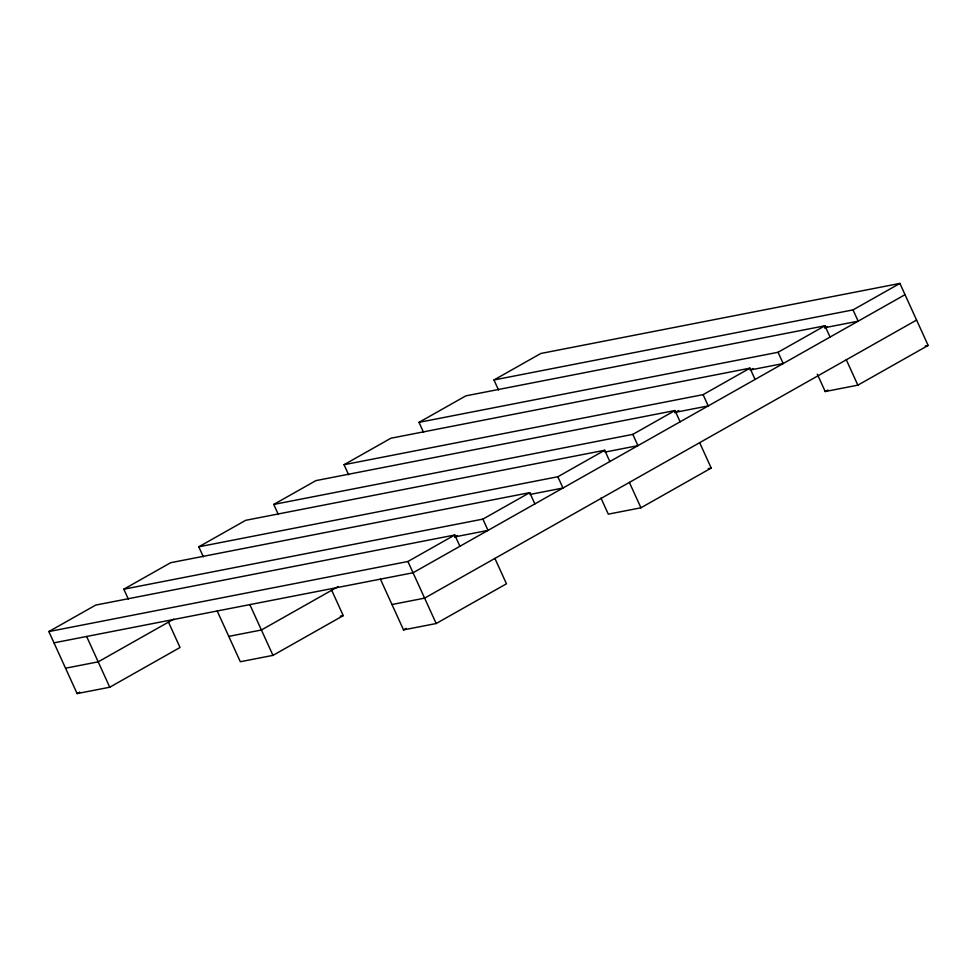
<?xml version="1.0" encoding="UTF-8"?>
<svg xmlns="http://www.w3.org/2000/svg" width="977" height="977" viewBox="0 0 977 977"><rect width="100%" height="100%" fill="white"/><g stroke="black" fill="none" stroke-linecap="round" stroke-linejoin="round"><path stroke-width="1.47" d="M168.471 622.117L180.037 647.495L109.754 687.222L77.11 693.585L48.85 631.569L95.709 605.081L454.769 535.005L459.911 546.29M128.39 599.219L123.823 589.192L170.67 562.703L529.729 492.64L534.871 503.912M203.35 556.841L198.783 546.815L245.642 520.326L604.702 450.263L609.843 461.535M278.323 514.464L273.755 504.437L315.925 480.611L674.985 410.535L680.126 421.808M348.606 474.737L344.038 464.71L390.885 438.233L749.945 368.158L755.087 379.442M423.566 432.359L418.999 422.345L465.858 395.856L824.918 325.793L830.059 337.065M498.539 389.994L493.971 379.968L540.818 353.479L899.89 283.415L928.15 345.431L857.867 385.158L825.223 391.533L817.309 374.167M173.784 619.125L98.189 661.844L65.557 668.219M77.11 693.585L79.772 692.082M338.323 586.518L261.409 629.994L228.765 636.369M48.85 631.569L407.91 561.494L454.769 535.005M123.823 589.192L482.882 519.117L529.729 492.64M198.783 546.815L557.843 476.752L604.702 450.263M273.755 504.437L632.815 434.374L674.985 410.535M344.038 464.71L703.098 394.647L749.945 368.158M418.999 422.345L778.058 352.27L824.918 325.793M493.971 379.968L853.031 309.892L899.89 283.415M454.671 537.167L457.321 535.665M674.802 412.746L678.771 410.499M750.385 370.014L753.035 368.524M824.649 328.04L827.299 326.55M905.02 294.688L413.051 572.766L53.991 642.842M217.199 610.991L240.33 661.734L272.974 655.372L343.245 615.644L331.692 590.267M916.585 320.065L424.616 598.144L391.972 604.519M380.407 579.141L403.538 629.884L406.188 628.394M825.223 391.533L827.873 390.031M403.538 629.884L436.182 623.521L506.465 583.794L494.899 558.417M600.989 498.123L608.292 514.158L640.936 507.784L711.219 468.056L699.654 442.679M825.26 327.6L858.172 321.177L853.031 309.892M750.287 369.978L783.2 363.554L778.058 352.27M925.182 346.017L928.15 345.431M675.327 412.343L708.24 405.919L703.098 394.647M605.044 452.07L637.957 445.646L632.815 434.374M530.071 494.447L562.984 488.024L557.843 476.752M708.252 468.63L711.219 468.056M455.111 536.825L488.024 530.401L482.882 519.117M340.277 616.218L343.245 615.644M846.302 359.792L857.867 385.158M629.371 482.406L640.936 507.784M407.91 561.494L436.182 623.521M249.843 604.616L272.974 655.372M86.635 636.467L109.754 687.222"/></g></svg>
